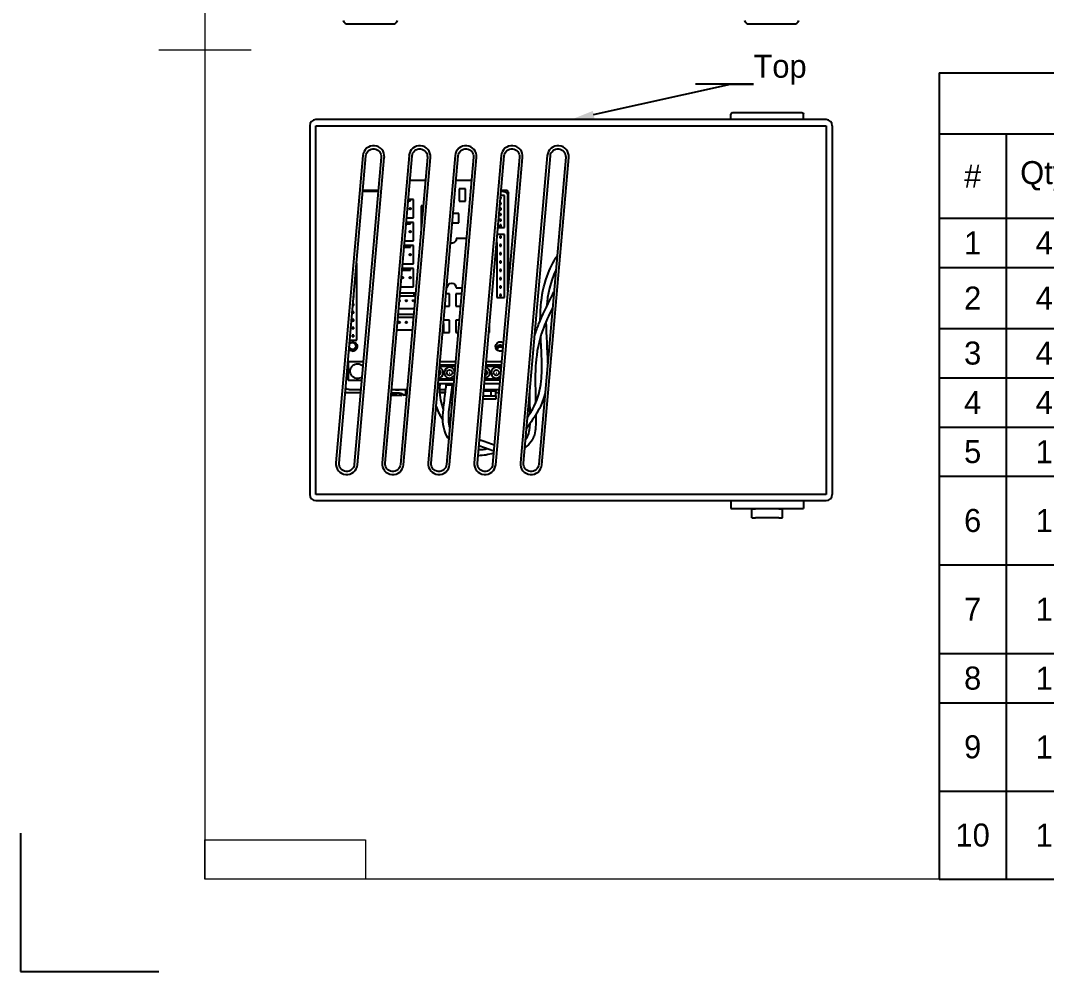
# Model space of a CAD drawing. Header units: millimetres. Extents: x 0 to 297, y 0 to 210.
# Drawn here: x 0 to 111.3, y 0 to 103.2 of the extents above; entities that cross this region are included whole.
import ezdxf
from ezdxf import colors
from ezdxf.entities.mleader import LeaderData, LeaderLine
from ezdxf.math import Vec2, Vec3

# ---------------------------------------------------------------- set-up
doc = ezdxf.new("R2010")
doc.units = ezdxf.units.MM
doc.header["$LTSCALE"] = 0.75
for name, color, linetype, lineweight in [('Annotations', 7, 'Continuous', 13), ('BORDER', 7, 'Continuous', 13), ('Custom Tables', 7, 'Continuous', 13), ('Leaders', 7, 'Continuous', 13), ('Visible', 7, 'Continuous', 25)]:
    doc.layers.add(name, color=color, linetype=linetype, lineweight=lineweight)
doc.styles.get("Standard").update_dxf_attribs({"font": ''})
doc.styles.get('Standard').set_extended_font_data('Inter Variable Text Medium')
picture_1 = doc.add_image_def('image1.png', size_in_pixel=(1400, 346))

# ---------------------------------------------------------------- blocks, each defined once
blk = doc.blocks.new('ISO_A4(L)_SHEET')
at = {"layer": 'BORDER'}
for p, q in [((20, 200), (20, 10)), ((15, 100), (25, 100)), ((287, 10), (20, 10))]:
    blk.add_line(p, q, dxfattribs=at)
at = {"layer": 'Defpoints'}
for p, q in [((0, 15), (0, 0)), ((0, 0), (15, 0))]:
    blk.add_line(p, q, dxfattribs=at)
blk = doc.blocks.new('*T8')
at = {"layer": 'Custom Tables', "color": 0, "linetype": 'ByBlock', "lineweight": -2, "transparency": 16777216}
for p, q in [((0, 0), (187.368881, 0)), ((0, 0), (0, -87.490291)), ((187.368881, 0), (187.368881, -87.490291)), ((0, -6.626577), (187.368881, -6.626577)), ((7.254257, -6.626577), (7.254257, -87.490291)), ((15.509561, -6.626577), (15.509561, -87.490291)), ((78.69769, -6.626577), (78.69769, -87.490291)), ((99.668083, -6.626577), (99.668083, -87.490291)), ((0, -15.786532), (187.368881, -15.786532)), ((0, -21.128814), (187.368881, -21.128814)), ((0, -27.746443), (187.368881, -27.746443)), ((0, -33.088725), (187.368881, -33.088725)), ((0, -38.431007), (187.368881, -38.431007)), ((0, -43.773289), (187.368881, -43.773289)), ((0, -53.382908), (187.368881, -53.382908)), ((0, -63.009306), (187.368881, -63.009306)), ((0, -68.351588), (187.368881, -68.351588)), ((0, -77.92094), (187.368881, -77.92094)), ((0, -87.490291), (187.368881, -87.490291))]:
    blk.add_line(p, q, dxfattribs=at)
at = {"layer": 'Custom Tables', "color": 0, "transparency": 16777216, "char_height": 2.5}
for s, insert, width, attachment_point in [('Required Components and Parts', (93.684441, -3.313289), 185.368881, 5), ('McMaster-Carr P/N', (79.69769, -11.206555), 18.970393, 4), ('#', (3.627128, -11.206555), 5.254257, 5), ('Qty', (11.381909, -11.206555), 6.255304, 5), ('Part Name', (16.509561, -11.206555), 61.18813, 4), ('Notes', (100.668083, -11.206555), 85.700798, 4), ('1', (3.627128, -18.457673), 5.254257, 5), ('4', (11.381909, -18.457673), 6.255304, 5), ('M3 8mm Hex Drive Flat Head Screw', (16.509561, -18.457673), 61.18813, 4), ('90729A167', (79.69769, -18.457673), 18.970393, 4), ('-', (100.668083, -18.457673), 85.700798, 4), ('2', (3.627128, -24.437629), 5.254257, 5), ('4', (11.381909, -24.437629), 6.255304, 5), ('18-8 Stainless Steel Washer', (16.509561, -24.437629), 61.18813, 4), ('93475A210', (79.69769, -24.437629), 18.970393, 4), ('-', (100.668083, -24.437629), 85.700798, 4), ('3', (3.627128, -30.417584), 5.254257, 5), ('4', (11.381909, -30.417584), 6.255304, 5), ('M3 x 0.5 mm Hex Nut', (16.509561, -30.417584), 61.18813, 4), ('90591A250', (79.69769, -30.417584), 18.970393, 4), ('-', (100.668083, -30.417584), 85.700798, 4), ('Adam Hall 4903 Rubber Feet', (16.509561, -35.759866), 61.18813, 4), ('4', (3.627128, -35.759866), 5.254257, 5), ('4', (11.381909, -35.759866), 6.255304, 5), ('-', (79.69769, -35.759866), 18.970393, 4), ('-', (100.668083, -35.759866), 85.700798, 4), ('5', (3.627128, -41.102148), 5.254257, 5), ('1', (11.381909, -41.102148), 6.255304, 5), ('Neutrik NC5FD-LX', (16.509561, -41.102148), 61.18813, 4), ('-', (79.69769, -41.102148), 18.970393, 4), ('-', (100.668083, -41.102148), 85.700798, 4), ('Screw terminals make assembly easier compared to when using Neutrik NC3MD-L-B-1 with solder cups', (100.668083, -48.578098), 85.700798, 4), ('6', (3.627128, -48.578098), 5.254257, 5), ('1', (11.381909, -48.578098), 6.255304, 5), ('Neutrik NC3MD-S-1-B', (16.509561, -48.578098), 61.18813, 4), ('-', (79.69769, -48.578098), 18.970393, 4), ('Minimum required length: 100mm, cut a 120-140mm piece before stripping the cable', (100.668083, -58.196107), 85.700798, 4), ('7', (3.627128, -58.196107), 5.254257, 5), ('1', (11.381909, -58.196107), 6.255304, 5), ('Canare L-4E6S', (16.509561, -58.196107), 61.18813, 4), ('-', (79.69769, -58.196107), 18.970393, 4), ('8', (3.627128, -65.680447), 5.254257, 5), ('1', (11.381909, -65.680447), 6.255304, 5), ('Arduino Motor Shield Rev3', (16.509561, -65.680447), 61.18813, 4), ('-', (79.69769, -65.680447), 18.970393, 4), ('-', (100.668083, -65.680447), 85.700798, 4), ('Arduino UNO R4 Minima works too, needs constant wired connection to the computer', (100.668083, -73.136264), 85.700798, 4), ('9', (3.627128, -73.136264), 5.254257, 5), ('1', (11.381909, -73.136264), 6.255304, 5), ('Arduino UNO R4 WiFi', (16.509561, -73.136264), 61.18813, 4), ('-', (79.69769, -73.136264), 18.970393, 4), ('3D-printed enclosure with lid', (16.509561, -82.705615), 61.18813, 4), ('Regular PLA works well', (100.668083, -82.705615), 85.700798, 4), ('10', (3.627128, -82.705615), 5.254257, 5), ('1', (11.381909, -82.705615), 6.255304, 5), ('-', (79.69769, -82.705615), 18.970393, 4)]:
    blk.add_mtext(s, dxfattribs=dict(at, insert=insert, width=width, attachment_point=attachment_point))

msp = doc.modelspace()

# ---------------------------------------------------------------- linework, layer by layer
at = {"layer": 'Visible', "extrusion": (0, 1, 0)}
for p, q in [((40.35, 102.75), (35.53, 102.75)), ((83.88, 102.75), (79.06, 102.75))]:
    msp.add_line(p, q, dxfattribs=at)
at = {"layer": 'Visible'}
for p, q in [((87.37, 92.41), (32.04, 92.41)), ((77.04, 92.41), (77.04, 93.01)), ((77.21, 93.18), (84.74, 93.18)), ((84.91, 92.41), (84.91, 93.01)), ((31.37, 91.75), (31.37, 51.75)), ((32.04, 51.75), (32.04, 91.75)), ((32.04, 91.75), (87.37, 91.75)), ((87.37, 91.75), (87.37, 51.75)), ((88.04, 51.75), (88.04, 91.75)), ((37.13, 88.51), (34.21, 55.18)), ((34.54, 55.15), (37.46, 88.49)), ((39.12, 88.34), (36.2, 55.01)), ((36.53, 54.98), (39.45, 88.31)), ((42.13, 88.51), (39.21, 55.18)), ((39.54, 55.15), (42.46, 88.49)), ((44.12, 88.34), (41.2, 55.01)), ((41.53, 54.98), (44.45, 88.31)), ((47.13, 88.51), (44.21, 55.18)), ((44.54, 55.15), (47.46, 88.49)), ((49.12, 88.34), (46.2, 55.01)), ((46.53, 54.98), (49.45, 88.31)), ((52.13, 88.51), (49.21, 55.18)), ((49.54, 55.15), (52.46, 88.49)), ((54.12, 88.34), (51.2, 55.01)), ((51.53, 54.98), (54.45, 88.31)), ((57.13, 88.51), (54.21, 55.18)), ((54.54, 55.15), (57.46, 88.49)), ((59.12, 88.34), (56.2, 55.01)), ((56.53, 54.98), (59.45, 88.31)), ((43.9, 85.79), (42.22, 85.79)), ((48.9, 85.79), (47.22, 85.79)), ((38.78, 84.63), (37.12, 84.63)), ((37.13, 84.77), (38.81, 84.77)), ((48.25, 84.91), (47.58, 84.91)), ((47.58, 84.91), (47.58, 83.58)), ((48.25, 83.58), (48.25, 84.91)), ((52.39, 84.63), (52.12, 84.63)), ((52.13, 84.77), (52.57, 84.77)), ((42.03, 83.59), (42.28, 83.59)), ((42.28, 83.76), (42.05, 83.76)), ((42.61, 83.76), (42.28, 83.76)), ((42.28, 83.59), (42.28, 83.76)), ((42.61, 81.76), (42.61, 83.76)), ((47.58, 83.58), (48.25, 83.58)), ((52.14, 83.84), (52.05, 83.84)), ((52.14, 84), (52.07, 84)), ((52.47, 84.17), (52.08, 84.17)), ((52.14, 83.84), (52.14, 84)), ((52.47, 80.7), (52.47, 84.17)), ((52.85, 73.82), (52.85, 84.17)), ((52.9, 84.44), (52.9, 74.4)), ((43.66, 83.07), (43.44, 83.07)), ((43.44, 83.07), (43.44, 80.55)), ((52.14, 82.8), (51.97, 82.8)), ((51.97, 82.63), (51.97, 82.8)), ((51.97, 82.63), (52.14, 82.63)), ((52, 83.23), (52.14, 83.23)), ((52.14, 83.4), (52.01, 83.4)), ((52.14, 83.23), (52.14, 83.4)), ((52.14, 82.63), (52.14, 82.8)), ((42.28, 81.26), (41.83, 81.26)), ((41.87, 81.76), (42.61, 81.76)), ((42.61, 81.26), (42.28, 81.26)), ((42.28, 81.09), (42.28, 81.26)), ((42.61, 79.26), (42.61, 81.26)), ((46.82, 81.22), (47.55, 81.22)), ((47.55, 82.22), (46.91, 82.22)), ((47.55, 81.22), (47.55, 82.22)), ((52.14, 82.19), (51.97, 82.19)), ((51.97, 82.03), (51.97, 82.19)), ((51.97, 82.03), (52.14, 82.03)), ((52.14, 81.59), (51.97, 81.59)), ((51.97, 81.42), (51.97, 81.59)), ((51.97, 81.42), (52.14, 81.42)), ((52.14, 82.03), (52.14, 82.19)), ((52.14, 81.42), (52.14, 81.59)), ((41.81, 81.09), (42.28, 81.09)), ((51.78, 80.7), (52.47, 80.7)), ((52.14, 80.99), (51.97, 80.99)), ((51.97, 80.82), (51.97, 80.99)), ((51.97, 80.82), (52.14, 80.82)), ((52.14, 80.82), (52.14, 80.99)), ((41.65, 79.26), (42.61, 79.26)), ((48.35, 79.5), (47.26, 79.5)), ((51.64, 79.08), (51.64, 73.1)), ((52.47, 79.94), (51.71, 79.94)), ((51.97, 79.77), (51.97, 79.6)), ((52.14, 79.77), (51.97, 79.77)), ((51.97, 79.6), (52.14, 79.6)), ((52.14, 79.6), (52.14, 79.77)), ((52.47, 73.1), (52.47, 79.94)), ((41.59, 78.59), (42.28, 78.59)), ((42.28, 78.76), (41.61, 78.76)), ((42.61, 78.76), (42.28, 78.76)), ((42.28, 78.59), (42.28, 78.76)), ((42.61, 76.76), (42.61, 78.76)), ((51.97, 78.87), (51.97, 78.7)), ((52.14, 78.87), (51.97, 78.87)), ((51.97, 78.7), (52.14, 78.7)), ((51.97, 77.96), (51.97, 77.79)), ((52.14, 77.96), (51.97, 77.96)), ((52.14, 78.7), (52.14, 78.87)), ((52.14, 77.79), (52.14, 77.96)), ((36.47, 76.84), (36.44, 76.84)), ((36.47, 77.17), (36.47, 77.22)), ((36.47, 77.17), (36.47, 77.17)), ((36.47, 68.5), (36.47, 76.84)), ((51.97, 77.79), (52.14, 77.79)), ((51.97, 77.06), (51.97, 76.89)), ((52.14, 77.06), (51.97, 77.06)), ((51.97, 76.89), (52.14, 76.89)), ((52.14, 76.89), (52.14, 77.06)), ((41.37, 76.09), (42.28, 76.09)), ((42.28, 76.26), (41.39, 76.26)), ((41.43, 76.76), (42.61, 76.76)), ((42.61, 76.26), (42.28, 76.26)), ((42.28, 76.09), (42.28, 76.26)), ((42.61, 74.26), (42.61, 76.26)), ((51.97, 76.15), (51.97, 75.98)), ((52.14, 76.15), (51.97, 76.15)), ((51.97, 75.98), (52.14, 75.98)), ((52.14, 75.98), (52.14, 76.15)), ((51.97, 75.25), (51.97, 75.08)), ((52.14, 75.25), (51.97, 75.25)), ((51.97, 75.08), (52.14, 75.08)), ((52.14, 75.08), (52.14, 75.25)), ((42.69, 73.59), (41.16, 73.59)), ((41.21, 74.26), (42.61, 74.26)), ((42.83, 73.59), (42.69, 73.59)), ((42.69, 73.31), (42.69, 73.59)), ((46.53, 73.5), (46.15, 73.5)), ((46.21, 74.16), (46.26, 74.16)), ((46.53, 72.16), (46.53, 73.5)), ((47.82, 73.5), (47.2, 73.5)), ((47.2, 73.5), (47.2, 72.16)), ((47.26, 74.16), (47.88, 74.16)), ((51.97, 74.34), (51.97, 74.17)), ((52.14, 74.34), (51.97, 74.34)), ((51.97, 74.17), (52.14, 74.17)), ((51.97, 73.44), (51.97, 73.27)), ((52.14, 73.44), (51.97, 73.44)), ((52.14, 74.17), (52.14, 74.34)), ((52.14, 73.27), (52.14, 73.44)), ((36.14, 72.42), (36.05, 72.42)), ((36.14, 73.1), (36.11, 73.1)), ((36.14, 73.27), (36.13, 73.27)), ((36.14, 73.1), (36.14, 73.27)), ((36.14, 72.25), (36.14, 72.42)), ((41.13, 73.31), (42.69, 73.31)), ((51.64, 73.1), (52.47, 73.1)), ((51.97, 73.27), (52.14, 73.27)), ((35.97, 71.51), (35.97, 71.4)), ((36.14, 71.4), (35.97, 71.4)), ((36.14, 71.57), (35.98, 71.57)), ((36.14, 72.25), (36.04, 72.25)), ((36.14, 71.4), (36.14, 71.57)), ((42.62, 71.26), (40.95, 71.26)), ((41.01, 71.93), (42.68, 71.93)), ((46.03, 72.16), (46.53, 72.16)), ((47.2, 72.16), (47.7, 72.16)), ((36.14, 70.72), (35.97, 70.72)), ((35.97, 70.72), (35.97, 70.55)), ((36.14, 70.55), (35.97, 70.55)), ((36.14, 70.55), (36.14, 70.72)), ((40.93, 70.98), (42.6, 70.98)), ((45.87, 70.28), (45.87, 69.33)), ((46.53, 70.66), (45.9, 70.66)), ((46.53, 69.33), (46.53, 70.66)), ((47.57, 70.66), (47.2, 70.66)), ((47.2, 70.66), (47.2, 69.33)), ((36.14, 69.87), (35.97, 69.87)), ((35.97, 69.87), (35.97, 69.7)), ((36.14, 69.7), (35.97, 69.7)), ((36.14, 69.02), (35.97, 69.02)), ((35.97, 69.02), (35.97, 68.85)), ((36.14, 69.7), (36.14, 69.87)), ((36.14, 68.85), (36.14, 69.02)), ((40.81, 69.59), (42.48, 69.59)), ((45.87, 69.33), (46.53, 69.33)), ((47.2, 69.33), (47.46, 69.33)), ((50.78, 69.33), (50.87, 69.33)), ((50.87, 70), (50.84, 70)), ((50.87, 69.33), (50.87, 70)), ((35.71, 68.5), (36.47, 68.5)), ((36.14, 68.85), (35.97, 68.85)), ((52.2, 68.26), (51.83, 68.26)), ((37.18, 66.13), (35.55, 66.13)), ((35.55, 66.13), (35.55, 64.13)), ((47.15, 65.79), (45.47, 65.79)), ((47.18, 66.13), (45.5, 66.13)), ((52.15, 65.79), (50.47, 65.79)), ((52.18, 66.13), (50.5, 66.13)), ((47.13, 65.63), (45.46, 65.63)), ((46.55, 64.96), (46.51, 64.96)), ((52.13, 65.63), (50.46, 65.63)), ((51.62, 64.96), (51.58, 64.96)), ((35.55, 64.13), (37, 64.13)), ((45.28, 63.63), (45.46, 63.63)), ((45.28, 63.63), (45.46, 63.63)), ((45.3, 63.79), (46.97, 63.79)), ((47, 64.13), (45.33, 64.13)), ((45.34, 64.29), (47.02, 64.29)), ((45.46, 63.79), (45.46, 63.63)), ((46.16, 63.79), (46.16, 63.63)), ((46.16, 63.63), (46.8, 63.63)), ((46.16, 63.63), (46.8, 63.63)), ((46.8, 63.79), (46.8, 63.63)), ((50.3, 63.79), (51.97, 63.79)), ((52, 64.13), (50.33, 64.13)), ((50.34, 64.29), (52.02, 64.29)), ((36.88, 62.76), (35.45, 62.76)), ((35.64, 63.13), (36.91, 63.13)), ((41.26, 62.47), (40.18, 62.47)), ((40.24, 62.54), (40.19, 62.54)), ((41.11, 62.74), (40.21, 62.74)), ((40.24, 63.13), (41.91, 63.13)), ((40.24, 62.74), (40.24, 62.54)), ((40.24, 62.54), (40.25, 62.52)), ((40.26, 62.51), (40.3, 62.51)), ((40.32, 62.54), (40.31, 62.52)), ((40.32, 62.74), (40.32, 62.54)), ((40.32, 62.54), (40.4, 62.54)), ((40.4, 62.54), (40.4, 62.74)), ((40.41, 62.52), (40.4, 62.54)), ((40.43, 62.51), (40.46, 62.51)), ((40.49, 62.54), (40.47, 62.52)), ((40.49, 62.74), (40.49, 62.54)), ((40.49, 62.54), (40.57, 62.54)), ((40.57, 62.54), (40.57, 62.74)), ((40.58, 62.52), (40.57, 62.54)), ((40.59, 62.51), (40.63, 62.51)), ((40.65, 62.54), (40.64, 62.52)), ((40.65, 62.74), (40.65, 62.54)), ((40.65, 62.54), (40.74, 62.54)), ((40.69, 63.11), (40.69, 63.13)), ((40.99, 63.05), (40.73, 63.05)), ((40.74, 62.54), (40.74, 62.74)), ((40.75, 62.52), (40.74, 62.54)), ((40.76, 62.51), (41.13, 62.51)), ((41.03, 63.13), (41.03, 63.11)), ((41.15, 62.54), (41.14, 62.52)), ((41.15, 62.73), (41.15, 62.54)), ((41.24, 62.54), (41.15, 62.54)), ((41.24, 62.54), (41.24, 62.72)), ((41.25, 62.52), (41.24, 62.54)), ((41.26, 62.47), (41.28, 62.51)), ((41.26, 62.51), (41.28, 62.51)), ((41.27, 62.47), (41.26, 62.47)), ((41.28, 62.51), (41.33, 62.65)), ((41.3, 62.49), (41.37, 62.66)), ((41.33, 62.65), (41.34, 62.68)), ((41.61, 62.54), (41.56, 62.54)), ((41.61, 62.54), (41.77, 62.54)), ((41.77, 62.54), (41.77, 63.13)), ((41.88, 62.76), (41.77, 62.76)), ((41.85, 63.09), (41.85, 63.13)), ((45.44, 63.13), (46.11, 63.13)), ((45.44, 62.84), (46.08, 62.84)), ((46.07, 62.76), (45.45, 62.76)), ((46.88, 62.76), (46.7, 62.76)), ((46.71, 62.84), (46.89, 62.84)), ((46.74, 63.13), (46.91, 63.13)), ((50.18, 62.44), (51.55, 62.44)), ((51.55, 62.94), (50.22, 62.94)), ((50.24, 63.13), (51.91, 63.13)), ((51.05, 62.44), (51.05, 62.94)), ((51.55, 63.13), (51.55, 62.94)), ((51.55, 62.44), (51.55, 62.94)), ((51.88, 62.76), (51.55, 62.76)), ((51.55, 62.44), (51.55, 62.1)), ((51.55, 62.1), (50.15, 62.1)), ((87.37, 51.75), (32.04, 51.75)), ((32.04, 51.08), (87.37, 51.08)), ((77.04, 51.08), (77.04, 50.21)), ((77.04, 50.21), (80.14, 50.21)), ((79.31, 50.18), (79.72, 50.18)), ((79.31, 49.21), (79.31, 50.18)), ((82.22, 50.18), (79.72, 50.18)), ((80.14, 50.18), (80.14, 50.21)), ((81.81, 50.21), (84.91, 50.21)), ((81.81, 50.18), (81.81, 50.21)), ((82.22, 50.18), (82.64, 50.18)), ((82.64, 49.21), (82.64, 50.18)), ((84.91, 51.08), (84.91, 50.21)), ((79.31, 49.21), (79.72, 49.21)), ((82.22, 49.21), (79.72, 49.21)), ((82.22, 49.21), (82.64, 49.21))]:
    msp.add_line(p, q, dxfattribs=at)
for centre, radius in [((42.26, 82.76), 0.0833), ((42.26, 80.26), 0.0833), ((42.26, 77.76), 0.0833), ((41.43, 75.26), 0.0833), ((42.26, 75.26), 0.0833), ((41.84, 72.76), 0.0833), ((42.61, 72.76), 0.0833), ((41.08, 70.43), 0.0833), ((41.84, 70.43), 0.0833), ((46.53, 64.96), 0.3), ((51.6, 64.96), 0.3)]:
    msp.add_circle(centre, radius, dxfattribs=at)
at = {"layer": 'Visible', "extrusion": (0, 0, -1)}
for centre, radius, start, end in [((-35.53, 103.25), 0.5, 270, 350.5377), ((-40.35, 103.25), 0.5, 189.4623, 270), ((-79.06, 103.25), 0.5, 270, 350.5377), ((-83.88, 103.25), 0.5, 189.4623, 270), ((-77.21, 93.01), 0.167, 0, 90), ((-84.74, 93.01), 0.167, 90, 180), ((-38.29, 88.41), 0.833, 5, 185), ((-43.29, 88.41), 0.833, 5, 185), ((-48.29, 88.41), 0.833, 5, 185), ((-53.29, 88.41), 0.833, 5, 185), ((-58.29, 88.41), 0.833, 5, 185), ((-38.78, 85.09), 0.458, 268.08, 270), ((-52.39, 84.17), 0.458, 90, 180), ((-52.57, 84.44), 0.333, 90.0208, 179.9792), ((-46.76, 79.5), 0.5, 180, 285.2515), ((-46.76, 74.16), 0.5, 0, 180), ((-36.02, 67.79), 0.5, 48.083, 321.917), ((-35.99, 67.85), 0.367, 30.2458, 339.7542), ((-52.02, 67.79), 0.5, 237.3684, 132.6316), ((-52.05, 67.41), 0.367, 0.8365, 134.788), ((-36.55, 65.13), 0.796, 233.1354, 136.8646), ((-35.45, 63.09), 0.333, 270.0208, 315.1531), ((-35.64, 63.59), 0.458, 270, 326.441), ((-41.11, 62.24), 0.5, 90, 117.2038), ((-41.1, 62.23), 0.507, 116.8897, 119.0225), ((-35.37, 55.08), 0.833, 185, 5), ((-40.37, 55.08), 0.833, 185, 5), ((-45.37, 55.08), 0.833, 185, 5), ((-50.37, 55.08), 0.833, 185, 5), ((-55.37, 55.08), 0.833, 185, 5)]:
    msp.add_arc(centre, radius, start, end, dxfattribs=at)
at = {"layer": 'Visible'}
for centre, radius, start, end in [((32.04, 91.75), 0.667, 90, 180), ((87.37, 91.75), 0.667, 0, 90), ((38.29, 88.41), 1.17, 355, 175), ((43.29, 88.41), 1.17, 355, 175), ((48.29, 88.41), 1.17, 355, 175), ((53.29, 88.41), 1.17, 355, 175), ((58.29, 88.41), 1.17, 355, 175), ((68.44, 71.36), 11.41, 155.6079, 176.3761), ((41.08, 72.76), 0.0833, 269.8829, 80.1171), ((42.61, 70.43), 0.0833, 128.2519, 221.7481), ((499.58, 85.43), 442.85, 181.932, 182.5161), ((35.99, 67.85), 0.5, 223.4487, 26.0832), ((35.97, 67.84), 0.533, 263.9688, 15.5854), ((52.05, 67.41), 0.533, 58.8984, 159.2651), ((52.05, 67.41), 0.5, 57.0114, 163.0552), ((45.27, 64.96), 0.583, 278.3854, 71.6146), ((45.27, 64.96), 0.3, 291.7525, 58.2475), ((46.53, 64.96), 0.583, 17.2593, 332.7407), ((46.53, 64.96), 0.0226, 180.5552, 359.4448), ((50.33, 64.96), 0.583, 271.7564, 78.2436), ((50.33, 64.96), 0.3, 278.2242, 71.7758), ((51.6, 64.96), 0.583, 30.7447, 319.2553), ((51.6, 64.96), 0.0226, 180.5552, 359.4448), ((41.27, 62.5), 0.0333, 270, 338.1986), ((41.11, 62.17), 0.557, 52.2807, 64.8291), ((41.13, 62.27), 0.46, 47.2185, 60.6755), ((41.61, 62.72), 0.185, 230.568, 268.4937), ((41.75, 63.09), 0.1, 279.5944, 0), ((-22.63, 60.28), 77.89, 0.2062, 1.9205), ((50.48, 63.08), 5.69, 198.3278, 214.5528), ((56.45, 74.25), 18.47, 248.5976, 253.923), ((56.88, 75.01), 18.7, 247.6511, 252.933), ((49.56, 61.64), 5.65, 270.5821, 288.1069), ((49.62, 61.32), 4.71, 270.5774, 282.5028), ((35.37, 55.08), 1.17, 175, 355), ((40.37, 55.08), 1.17, 175, 355), ((45.37, 55.08), 1.17, 175, 355), ((50.37, 55.08), 1.17, 175, 355), ((55.37, 55.08), 1.17, 175, 355), ((32.04, 51.75), 0.667, 180, 270), ((87.37, 51.75), 0.667, 270, 0)]:
    msp.add_arc(centre, radius, start, end, dxfattribs=at)
at = {"layer": 'Visible', "extrusion": (0, 0, -1)}
for centre, major_axis, ratio, start_param, end_param in [((40.26, 62.54), (0, 0.0222), 0.75, 3.141593, 3.926991), ((42.89, 66.9), (2.17, 3.84), 0.075485, 3.098953, 3.274358), ((38.84, 66.9), (-2.17, 3.84), 0.075485, 3.008828, 3.184232), ((41.28, 62.59), (-0.531, 0.384), 0.178576, 1.774206, 1.851298)]:
    msp.add_ellipse(centre, major_axis=major_axis, ratio=ratio, start_param=start_param, end_param=end_param, dxfattribs=at)
at = {"layer": 'Visible'}
for centre, major_axis, ratio, start_param, end_param in [((40.3, 62.54), (0, 0.0222), 0.75, 3.141593, 3.926991), ((40.43, 62.54), (0, 0.0222), 0.75, 2.356194, 3.141593), ((40.46, 62.54), (0, 0.0222), 0.75, 3.141593, 3.926991), ((40.59, 62.54), (0, 0.0222), 0.75, 2.356194, 3.141593), ((40.63, 62.54), (0, 0.0222), 0.75, 3.141593, 3.926991), ((40.76, 62.54), (0, 0.0222), 0.75, 2.356194, 3.141593), ((41.13, 62.54), (0, 0.0222), 0.75, 3.141593, 3.926991), ((41.26, 62.54), (0, 0.0222), 0.75, 2.356198, 3.141593), ((41.27, 62.59), (-0.481, 0.414), 0.198059, 4.450488, 4.522302)]:
    msp.add_ellipse(centre, major_axis=major_axis, ratio=ratio, start_param=start_param, end_param=end_param, dxfattribs=at)
for points, knots in [([(56.37, 70.63), (56.37, 71.16), (56.39, 71.69), (56.52, 73.32), (56.73, 74.41), (57.38, 76.19), (57.75, 76.94), (58.18, 77.64)], [8.043611, 8.043611, 8.043611, 8.043611, 8.523715, 8.523715, 9.511913, 9.511913, 10.252071, 10.252071, 10.252071, 10.252071]), ([(55.74, 68.89), (55.87, 69.32), (56.02, 69.76), (56.59, 71.22), (57.13, 72.21), (57.68, 73.37), (57.76, 73.55), (57.84, 73.73)], [7.824914, 7.824914, 7.824914, 7.824914, 8.233944, 8.233944, 9.239657, 9.239657, 9.424545, 9.424545, 9.424545, 9.424545]), ([(57.69, 71.98), (57.31, 71.21), (56.92, 70.42), (56.21, 68.42), (55.97, 67.18), (55.86, 65.67), (55.84, 65.4), (55.8, 64.28), (55.83, 63.45), (55.85, 62.29), (55.86, 61.97), (55.86, 61.65)], [5.35744, 5.35744, 5.35744, 5.35744, 6.142255, 6.142255, 7.267817, 7.267817, 7.522276, 7.522276, 8.286545, 8.286545, 8.569631, 8.569631, 8.569631, 8.569631]), ([(54.98, 60.12), (55.24, 60.52), (55.5, 60.92), (56.13, 62.16), (56.36, 63.09), (56.54, 64.83), (56.55, 65.64), (56.5, 67.27), (56.45, 68.1), (56.41, 68.94)], [4.744776, 4.744776, 4.744776, 4.744776, 5.181003, 5.181003, 6.046244, 6.046244, 6.782406, 6.782406, 7.534702, 7.534702, 7.534702, 7.534702]), ([(45.46, 63.63), (45.4, 62.9), (45.46, 62.16), (45.73, 61.31), (45.79, 61.16), (45.85, 61)], [0, 0, 0, 0, 0.6742479, 0.6742479, 0.8292248, 0.8292248, 0.8292248, 0.8292248]), ([(46.44, 57.73), (46.3, 57.94), (46.18, 58.17), (45.92, 58.81), (45.83, 59.24), (45.78, 60.1), (45.81, 60.54), (45.92, 61.6), (46.01, 62.23), (46.11, 63.11), (46.14, 63.37), (46.16, 63.63)], [12.375108, 12.375108, 12.375108, 12.375108, 12.607244, 12.607244, 12.994914, 12.994914, 13.383571, 13.383571, 13.959183, 13.959183, 14.199491, 14.199491, 14.199491, 14.199491]), ([(46.8, 63.63), (46.73, 62.91), (46.62, 62.19), (46.48, 61.12), (46.43, 60.79), (46.39, 60.09), (46.39, 59.71), (46.48, 59.22), (46.51, 59.1), (46.55, 58.97)], [0, 0, 0, 0, 0.670125, 0.670125, 0.970357, 0.970357, 1.303831, 1.303831, 1.42096, 1.42096, 1.42096, 1.42096]), ([(41.56, 62.54), (41.56, 62.54), (41.56, 62.54), (41.55, 62.54), (41.55, 62.54), (41.54, 62.54), (41.54, 62.54), (41.54, 62.54), (41.53, 62.54), (41.53, 62.54), (41.53, 62.54), (41.53, 62.54), (41.53, 62.54), (41.52, 62.54), (41.52, 62.54), (41.52, 62.55), (41.51, 62.55), (41.51, 62.55), (41.51, 62.55), (41.5, 62.55), (41.5, 62.56), (41.49, 62.56), (41.48, 62.56), (41.48, 62.57), (41.47, 62.58)], [-0.0000173, -0.0000173, -0.0000173, -0.0000173, 0.0475897, 0.0475897, 0.0475897, 0.0773523, 0.0773523, 0.0773523, 0.107108, 0.107108, 0.107108, 0.1213905, 0.1213905, 0.1213905, 0.1547219, 0.1547219, 0.1547219, 0.1887872, 0.1887872, 0.1887872, 0.2320915, 0.2320915, 0.2320915, 0.3094785, 0.3094785, 0.3094785, 0.3094785]), ([(56.87, 62.68), (56.74, 62.13), (56.54, 61.59), (55.93, 60.42), (55.49, 59.78), (54.99, 59.07), (54.93, 58.99), (54.87, 58.92)], [7.99823, 7.99823, 7.99823, 7.99823, 8.522884, 8.522884, 9.224869, 9.224869, 9.311309, 9.311309, 9.311309, 9.311309]), ([(55.87, 60.38), (55.87, 60.31), (55.87, 60.25), (55.87, 59.8), (55.88, 59.42), (55.84, 58.77), (55.8, 58.49), (55.68, 58.04), (55.6, 57.85), (55.36, 57.41), (55.16, 57.17), (54.85, 56.92), (54.77, 56.86), (54.69, 56.81)], [8.953769, 8.953769, 8.953769, 8.953769, 9.011498, 9.011498, 9.371062, 9.371062, 9.655156, 9.655156, 9.860228, 9.860228, 10.194449, 10.194449, 10.301905, 10.301905, 10.301905, 10.301905]), ([(46.4, 60.05), (46.4, 60.05), (46.4, 60.05), (46.47, 59.95), (46.54, 59.86), (46.62, 59.76)], [1.160673, 1.160673, 1.160673, 1.160673, 1.1617825, 1.1617825, 1.2696074, 1.2696074, 1.2696074, 1.2696074]), ([(54.77, 57.71), (54.92, 57.9), (55.04, 58.12), (55.19, 58.63), (55.23, 58.91), (55.25, 59.28), (55.26, 59.37), (55.26, 59.45)], [4.277444, 4.277444, 4.277444, 4.277444, 4.5713366, 4.5713366, 4.8584132, 4.8584132, 4.9442705, 4.9442705, 4.9442705, 4.9442705])]:
    msp.add_open_spline(points, degree=3, knots=knots, dxfattribs=at)

# ---------------------------------------------------------------- block references
msp.add_blockref('*T8', (99.63, 97.49))
at = {"layer": 'BORDER'}
msp.add_blockref('ISO_A4(L)_SHEET', (0, 0), dxfattribs=at)

# ---------------------------------------------------------------- pictures from other files: only their frames are drawn
at = {"layer": 'Annotations', "linetype": 'Continuous', "lineweight": 0}
image = msp.add_image(picture_1, insert=(20, 10), size_in_units=(17.4, 4.3), dxfattribs=at)
image.dxf.flags = 15

# ---------------------------------------------------------------- leaders
at = {"layer": 'Leaders'}
ml = msp.add_multileader_mtext('Standard', dxfattribs=at)
ml.set_content('Top', color=256)
ml.set_leader_properties()
ml.build(insert=Vec2(0, 0))
ml.multileader.update_dxf_attribs({"text_left_attachment_type": 5, "text_right_attachment_type": 5, "dogleg_length": 2.5, "arrow_head_size": 2.5})
ctx = ml.context
ctx.base_point, ctx.char_height, ctx.arrow_head_size, ctx.landing_gap_size, ctx.plane_origin = Vec3(79.49, 96.26), 2.5, 2.5, 0, Vec3(60.41, 65.27)
ctx.left_attachment, ctx.right_attachment = 5, 5
notes = []
notes.append((ctx, [(1, (1, 1, 0), (76.99, 96.26), (1, 0), 2.5, [(0, [(59.71, 92.41)], 0, [])])]))
ctx.mtext.insert, ctx.mtext.flow_direction = Vec3(79.49, 99.46), 5
for ctx, leaders in notes:
    for number, flags, end, landing, length, lines in leaders:
        leader = LeaderData()
        leader.index, (leader.has_last_leader_line, leader.has_dogleg_vector, leader.attachment_direction) = number, flags
        leader.last_leader_point, leader.dogleg_vector, leader.dogleg_length = Vec3(end), Vec3(landing), length
        for number, points, colour, breaks in lines:
            line = LeaderLine()
            line.index, line.vertices, line.color, line.breaks = number, Vec3.list(points), colors.encode_raw_color(colour), breaks
            leader.lines.append(line)
        ctx.leaders.append(leader)

doc.saveas('drawing.dxf')
